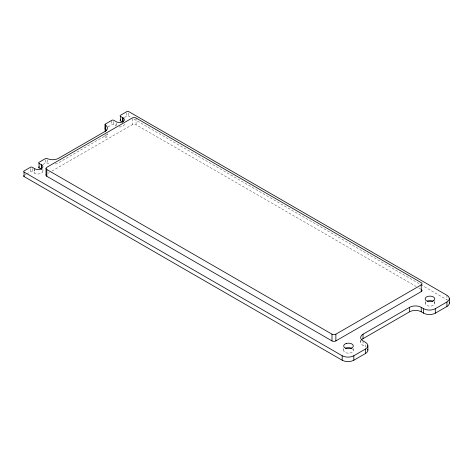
<?xml version="1.0" encoding="UTF-8"?>
<svg xmlns="http://www.w3.org/2000/svg" width="473" height="473" viewBox="0 0 473 473"><rect width="100%" height="100%" fill="white"/><g stroke="black" fill="none" stroke-linecap="round" stroke-linejoin="round"><path stroke-width="0.35" stroke-dasharray="2.37 1.77" d="M24.052 175.436L25.944 174.342M26.577 173.975L30.367 171.788A1.372 0.792 0 0 1 32.306 171.788L35.256 173.455A4.801 2.773 0 0 0 41.494 173.183A4.801 2.773 0 0 0 41.967 169.582M42.866 164.574L45.39 163.114A1.372 0.792 0 0 1 47.282 163.09L47.808 163.309A8.23 4.754 0 0 0 50.103 163.983M108.015 126.959L111.805 124.771A1.372 0.792 0 0 1 113.745 124.771L115.974 126.066L115.974 122.862M124.298 117.552L126.829 116.098A1.372 0.792 0 0 1 128.721 116.068L131.275 117.546M48.104 173.289L49.375 172.55M51.924 171.078L132.186 124.742A2.743 1.585 0 0 1 136.064 124.742L416.11 286.431M133.829 119.019L420.101 284.255M420.739 284.622L446.938 299.746A8.23 4.754 0 0 1 447.777 300.314M418.67 287.903L420.586 289.015M361.029 340.554A8.23 4.754 0 0 0 363.039 345.385L365.463 346.786L365.463 342.943M446.938 295.264L446.938 299.746M434.752 301.035L434.752 303.595M425.168 301.532L425.168 303.453M363.039 340.903L363.039 345.385M360.627 340.105L360.627 342.026M353.29 348.435L353.29 350.351M343.705 348.294L343.705 350.215M136.064 118.025L136.064 124.742M132.186 118.693L132.186 124.742M128.721 112.87L128.721 116.068M126.829 112.899L126.829 116.098M116.151 122.956L116.151 126.161M113.745 121.573L113.745 124.771M111.805 120.928L111.805 124.771M107.436 133.705L107.436 134.823M105.024 134.663L105.024 138.181A8.23 4.754 0 0 0 107.336 134.078M47.282 159.886L47.282 163.09M45.39 159.915L45.39 163.114M42.895 169.233L42.895 171.155M34.718 168.695L34.718 173.177M34.535 168.601L34.535 173.083M32.306 168.589L32.306 171.788M30.367 168.589L30.367 171.788M55.193 163.983A8.23 4.754 0 0 0 58.469 162.824L105.024 135.946A8.23 4.754 0 0 0 107.034 134.054M124.334 124.139A4.801 2.773 0 0 1 118.451 126.906M352.361 348.784A4.801 2.773 0 0 1 351.882 352.385A4.801 2.773 0 0 1 345.651 352.657L344.929 352.284A4.801 2.773 0 0 1 344.77 348.672M434.102 301.981A4.801 2.773 0 0 1 433.002 305.534A4.801 2.773 0 0 1 426.747 305.44A4.801 2.773 0 0 1 425.954 301.857"/><path stroke-width="0.71" d="M106.537 130.424A8.23 4.754 0 0 0 105.863 129.791L105.089 128.975L105.189 124.192L111.805 120.29A1.372 0.792 0 0 1 113.745 120.29L116.695 121.963A4.801 2.773 0 0 0 122.927 121.685A4.801 2.773 0 0 0 123.406 118.084L120.509 116.382A1.372 0.792 0 0 1 120.509 115.264L126.829 111.616A1.372 0.792 0 0 1 128.721 111.593L446.938 295.264A8.23 4.754 0 0 1 446.938 301.987L446.938 306.463L435.302 313.185A8.23 4.754 0 0 1 423.66 313.185L421.236 311.784A8.23 4.754 0 0 0 409.594 311.784L363.039 338.662A8.23 4.754 0 0 0 361.526 339.868M105.089 128.975L105.189 128.674M46.827 169.541L331.993 334.18A2.743 1.585 0 0 0 335.871 334.18L421.224 284.9A2.743 1.585 0 0 0 421.224 282.659L136.064 118.025A2.743 1.585 0 0 0 132.186 118.025L46.827 167.3A2.743 1.585 0 0 0 46.827 169.541L46.827 176.263L331.993 340.903A2.743 1.585 0 0 0 335.871 340.903L421.224 291.622A2.743 1.585 0 0 0 421.662 289.707M23.756 175.69A1.372 0.792 0 0 0 24.052 176.553L342.186 360.225A8.23 4.754 0 0 0 353.828 360.225L365.463 353.502L365.463 349.021A8.23 4.754 0 0 0 365.463 342.304L363.039 340.903A8.23 4.754 0 0 1 363.039 334.186L409.594 307.302A8.23 4.754 0 0 1 421.236 307.302L423.66 308.703A8.23 4.754 0 0 0 435.302 308.703L446.938 301.987M105.089 124.494L105.863 125.31A8.23 4.754 0 0 1 105.024 131.464L58.469 158.343A8.23 4.754 0 0 1 47.808 158.827L47.282 158.609A1.372 0.792 0 0 0 45.39 158.632L39.076 162.28A1.372 0.792 0 0 0 39.076 163.398L41.967 165.101A4.801 2.773 0 0 1 41.494 168.701A4.801 2.773 0 0 1 35.256 168.979L32.306 167.306A1.372 0.792 0 0 0 30.367 167.306L24.052 170.954A1.372 0.792 0 0 0 24.052 172.071L342.186 355.743A8.23 4.754 0 0 0 353.828 355.743L365.463 349.021M345.456 348.276L346.266 347.968A4.801 2.773 0 0 1 351.711 348.365M120.509 116.382L120.509 120.863L122.755 122.152M39.076 163.398L39.076 167.88L41.317 169.168L41.317 164.687M449.35 298.623L449.35 303.104M435.302 308.703L435.302 313.185M423.66 308.703L423.66 313.185M421.236 307.302L421.236 311.784M421.224 284.9L421.224 291.622M409.594 307.302L409.594 311.784M367.876 345.662L367.876 350.144M363.039 334.186L363.039 338.662M353.828 355.743L353.828 360.225M342.186 355.743L342.186 360.225M335.871 334.18L335.871 340.903M331.993 334.18L331.993 340.903M122.915 117.771L122.915 121.614M122.755 117.671L122.755 121.508M105.189 124.192L105.189 131.518M46.023 168.423L46.023 175.14M41.482 164.793L41.482 169.269M24.052 172.071L24.052 176.553M449.249 302.359A8.23 4.754 0 0 1 446.938 306.463M367.775 349.399A8.23 4.754 0 0 1 365.463 353.502M46.827 176.263A2.743 1.585 0 0 1 46.118 174.732M39.076 167.88A1.372 0.792 0 0 1 39.076 166.756M120.509 120.863A1.372 0.792 0 0 1 120.509 119.74M427.326 301.07A4.801 2.773 0 0 1 432.807 301.147M433.688 300.657L433.002 301.053A4.801 2.773 0 0 1 426.516 300.828A4.801 2.773 0 0 1 426.35 297.079A4.801 2.773 0 0 1 432.807 296.672L433.528 297.044A4.801 2.773 0 0 1 433.688 300.657M346.266 343.487L345.456 343.794A4.801 2.773 0 0 0 344.929 347.803L345.651 348.175A4.801 2.773 0 0 0 351.882 347.903A4.801 2.773 0 0 0 352.361 344.303A4.801 2.773 0 0 0 346.266 343.487"/></g></svg>
